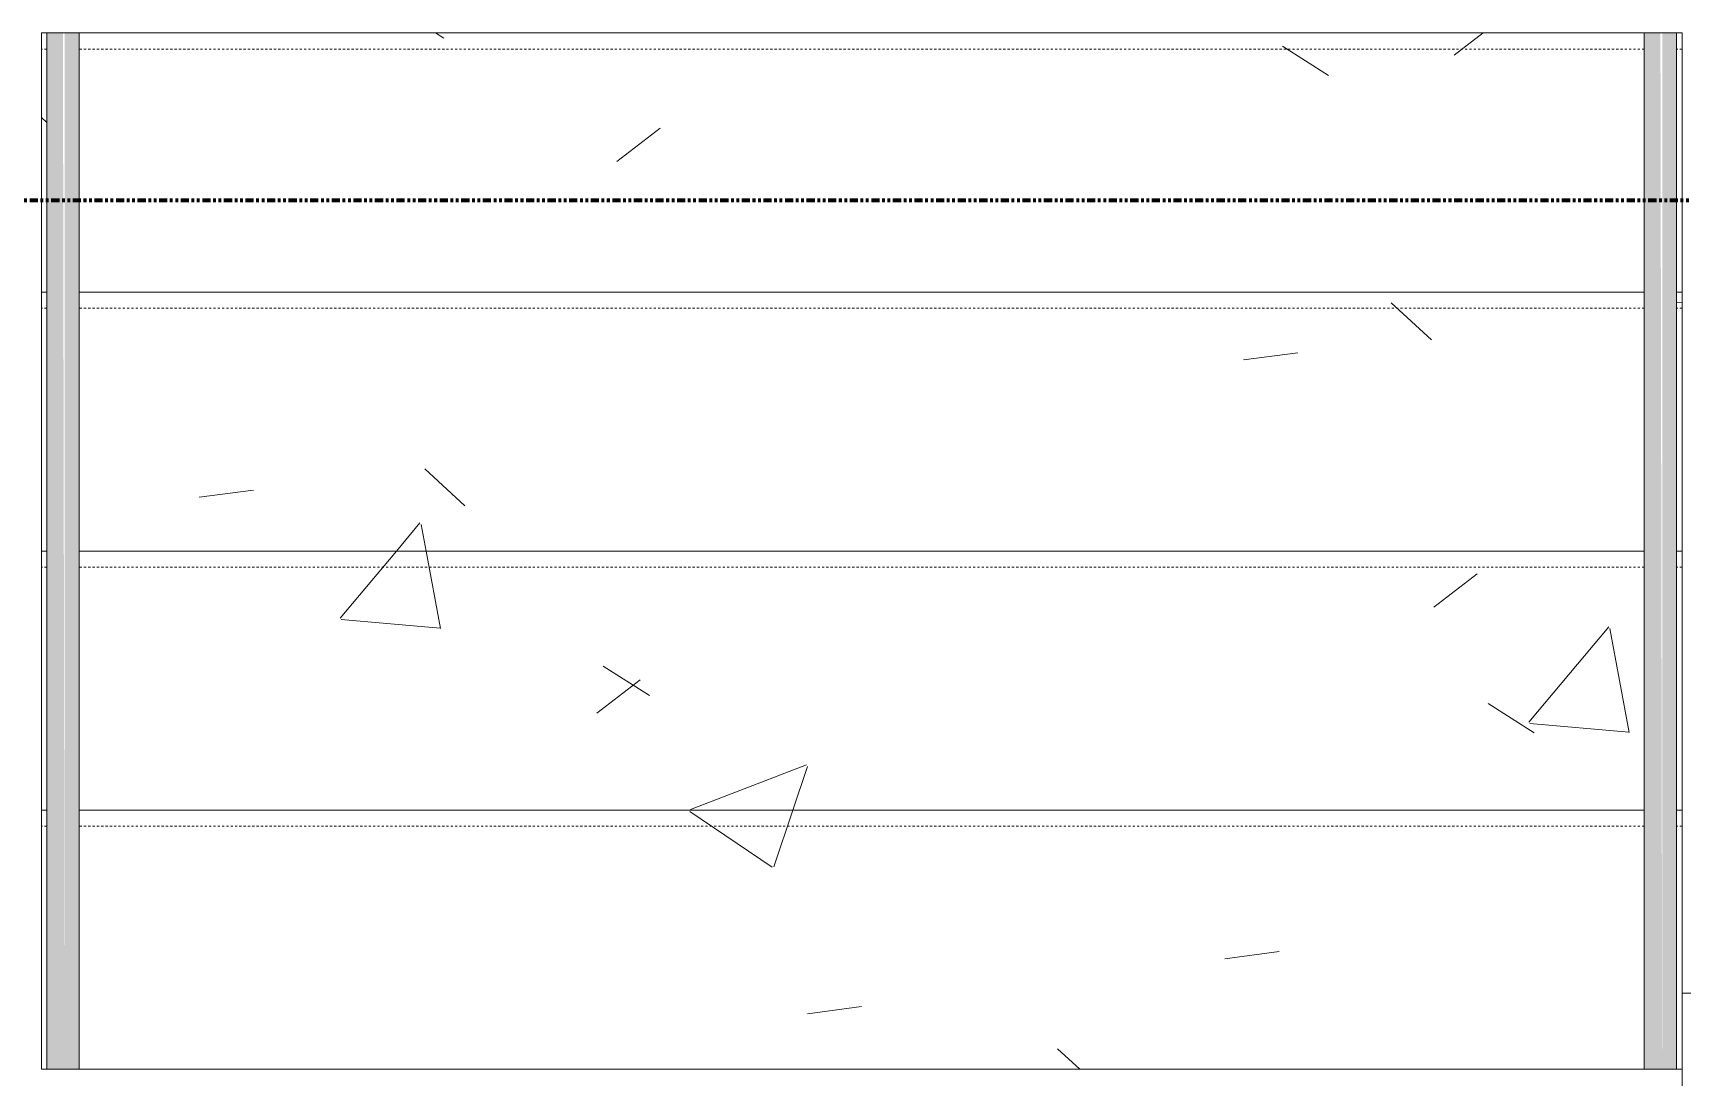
# Model space of a CAD drawing. Header units: inches. Extents: x -4501 to -113, y 9396 to 12816.
# Drawn here: x -2637.5 to -2561.1, y 12144 to 12192.3 of the extents above; entities that cross this region are included whole.
import ezdxf

# ---------------------------------------------------------------- set-up
doc = ezdxf.new("R2010")
doc.units = ezdxf.units.IN
doc.header["$MEASUREMENT"] = 0
doc.linetypes.add('Double Dash 3_8_', pattern=[1, 0.375, -0.125, 0.125, -0.125, 0.125, -0.125])
doc.linetypes.add('Overhead 1_16_', pattern=[0.101562, 0.0625, -0.039062])
for name, color, linetype, lineweight in [('A-FLOR', 192, 'Continuous', 9), ('A-FLOR-HRAL', 11, 'Continuous', 9), ('C-PROP-LINE', 91, 'Double Dash 3_8_', 70), ('S-STRS', 31, 'Continuous', 9), ('S-STRS-6', 31, 'Overhead 1_16_', 9)]:
    doc.layers.add(name, color=color, linetype=linetype, lineweight=lineweight)
pattern_1 = [(50, (0, 0), (55.0854, -4.81984), [5.76, -63.36]), (355, (0, 0), (-10.6557, 57.76853), [4.608, -50.688]), (100.451, (4.59, -0.4), (44.42947, 52.94866), [4.895, -53.848]), (46.184, (0, 15.36), (81.96444, -12.71212), [8.64, -95.04]), (96.636, (6.83, 14.3), (71.7815, 74.8124), [7.343, -80.772]), (351.184, (0, 15.36), (71.78195, 74.81243), [6.912, -76.032]), (21, (7.68, 11.52), (45.84207, -30.92146), [5.76, -63.36]), (326, (7.68, 11.52), (18.68706, 55.69148), [4.608, -50.688]), (71.451, (11.5, 8.943), (64.5289, 24.7701), [4.895, -53.848]), (37.5, (0, 0), (0.933895, 25.566816), [2.534, -47.539, 2.534, -48.922, -50.88]), (37.5, (0, 0), (0.933895, 25.566816), [-101.53, 2.534, -48.346]), (7.5, (0, 0), (20.20404, 30.2913), [2.534, -26.803, 2.534, -46.387, -19.392]), (7.5, (0, 0), (20.20404, 30.2913), [-78.259, 2.534, -16.858]), (327.5, (-17.126, 0), (40.997785, -1.732403), [2.534, -16.666, 2.534, -57.37, -79.488]), (327.5, (-17.126, 0), (40.997785, -1.732403), [-79.104, 2.534, -76.954]), (317.5, (-24.806, 0), (44.78888, 7.68784), [2.534, -22.426, 2.534, -37.248, -56.448]), (317.5, (-24.806, 0), (44.78888, 7.68784), [-64.742, 2.534, -53.914])]

# ---------------------------------------------------------------- blocks, each defined once
blk = doc.blocks.new('Top Rail Type - Top Rail_Internal_-1774444-FLOOR PLAN - 1ST FLOOR')
at = {"layer": 'A-FLOR-HRAL'}
blk.add_hatch(color=256, dxfattribs=at).paths.add_polyline_path([(-2636.228, 12144.339), (-2636.065, 12144.339), (-2636.147, 12192.339), (-2636.228, 12192.339), (-2636.228, 12156.339)], flags=0)
for p, q in [((-2636.897, 12192.339), (-2636.897, 12144.339)), ((-2635.397, 12144.339), (-2635.397, 12192.339))]:
    blk.add_line(p, q, dxfattribs=at)
blk = doc.blocks.new('Top Rail Type - Top Rail_Internal_-V118-FLOOR PLAN - 1ST FLOOR')
at = {"layer": 'A-FLOR-HRAL'}
h = blk.add_hatch(color=256, dxfattribs=at)
h.paths.add_polyline_path([(-2635.397, 12144.339), (-2635.397, 12192.339), (-2636.065, 12192.339), (-2636.065, 12144.339)], flags=0)
h.paths.add_polyline_path([(-2636.897, 12144.339), (-2636.228, 12144.339), (-2636.228, 12192.339), (-2636.897, 12192.339), (-2636.897, 12156.339)], flags=0)
for p, q in [((-2635.397, 12192.339), (-2636.897, 12192.339)), ((-2636.897, 12192.339), (-2636.897, 12144.339)), ((-2635.397, 12192.339), (-2635.397, 12144.339)), ((-2635.397, 12144.339), (-2636.897, 12144.339))]:
    blk.add_line(p, q, dxfattribs=at)
blk = doc.blocks.new('Top Rail Type - Top Rail_Internal_-1774455-FLOOR PLAN - 1ST FLOOR')
at = {"layer": 'A-FLOR-HRAL'}
blk.add_hatch(color=256, dxfattribs=at).paths.add_polyline_path([(-2562.124, 12144.339), (-2562.042, 12144.339), (-2562.124, 12192.339), (-2562.205, 12192.339), (-2562.205, 12144.339)], flags=0)
for p, q in [((-2562.874, 12192.339), (-2562.874, 12144.339)), ((-2561.374, 12144.339), (-2561.374, 12192.339))]:
    blk.add_line(p, q, dxfattribs=at)
blk = doc.blocks.new('Top Rail Type - Top Rail_Internal_-V119-FLOOR PLAN - 1ST FLOOR')
at = {"layer": 'A-FLOR-HRAL'}
h = blk.add_hatch(color=256, dxfattribs=at)
h.paths.add_polyline_path([(-2562.205, 12144.339), (-2562.205, 12192.339), (-2562.874, 12192.339), (-2562.874, 12144.339)], flags=0)
h.paths.add_polyline_path([(-2561.374, 12144.339), (-2561.374, 12192.339), (-2562.042, 12192.339), (-2562.042, 12144.339)], flags=0)
for p, q in [((-2561.374, 12192.339), (-2562.874, 12192.339)), ((-2562.874, 12192.339), (-2562.874, 12144.339)), ((-2561.374, 12192.339), (-2561.374, 12144.339)), ((-2561.374, 12144.339), (-2562.874, 12144.339))]:
    blk.add_line(p, q, dxfattribs=at)
blk = doc.blocks.new('Family - ___-1749192-FLOOR PLAN - 1ST FLOOR')
at = {"layer": 'C-PROP-LINE'}
blk.add_line((-3930.688, 12184.589), (-697.715, 12184.589), dxfattribs=at)

msp = doc.modelspace()

# ---------------------------------------------------------------- hatches: boundary and pattern name
at = {"layer": 'S-STRS'}
h = msp.add_hatch(dxfattribs=at)
h.set_pattern_fill('FP_7', color=256, style=0, pattern_type=2)
h.set_pattern_definition(pattern_1)
h.paths.add_polyline_path([(-2562.8737, 12180.3394), (-2562.8737, 12192.3394), (-2635.3969, 12192.3394), (-2635.3969, 12180.3394), (-2565.541, 12180.3394)], flags=0)
h.paths.add_polyline_path([(-2636.8969, 12180.3394), (-2636.8969, 12192.3394), (-2637.1469, 12192.3394), (-2637.1469, 12180.3394)], flags=0)
h.paths.add_polyline_path([(-2561.3737, 12180.3394), (-2561.1237, 12180.3394), (-2561.1237, 12192.3394), (-2561.3737, 12192.3394), (-2561.3737, 12191.7744)], flags=0)
h = msp.add_hatch(dxfattribs=at)
h.set_pattern_fill('FP_8', color=256, style=0, pattern_type=2)
h.set_pattern_definition(pattern_1)
h.paths.add_polyline_path([(-2612.7822, 12168.3394), (-2562.8737, 12168.3394), (-2562.8737, 12180.3394), (-2635.3969, 12180.3394), (-2635.3969, 12168.3394), (-2623.5278, 12168.3394)], flags=0)
h.paths.add_polyline_path([(-2637.1469, 12168.3394), (-2636.8969, 12168.3394), (-2636.8969, 12180.3394), (-2637.1469, 12180.3394)], flags=0)
h.paths.add_polyline_path([(-2561.1237, 12168.3394), (-2561.1237, 12180.3394), (-2561.3737, 12180.3394), (-2561.3737, 12168.3394)], flags=0)
h = msp.add_hatch(dxfattribs=at)
h.set_pattern_fill('FP_7', color=256, style=0, pattern_type=2)
h.set_pattern_definition(pattern_1)
h.paths.add_polyline_path([(-2562.8737, 12156.3394), (-2562.8737, 12168.3394), (-2635.3969, 12168.3394), (-2635.3969, 12156.3394), (-2567.8944, 12156.3394)], flags=0)
h.paths.add_polyline_path([(-2636.8969, 12156.3394), (-2636.8969, 12168.3394), (-2637.1469, 12168.3394), (-2637.1469, 12156.3394)], flags=0)
h.paths.add_polyline_path([(-2561.1237, 12156.3394), (-2561.1237, 12168.3394), (-2561.3737, 12168.3394), (-2561.3737, 12156.3394)], flags=0)
h = msp.add_hatch(dxfattribs=at)
h.set_pattern_fill('FP_7', color=256, style=0, pattern_type=2)
h.set_pattern_definition(pattern_1)
h.paths.add_polyline_path([(-2608.7847, 12144.3394), (-2562.8737, 12144.3394), (-2562.8737, 12156.3394), (-2635.3969, 12156.3394), (-2635.3969, 12144.3394), (-2612.7822, 12144.3394)], flags=0)
h.paths.add_polyline_path([(-2636.8969, 12144.3394), (-2636.8969, 12156.3394), (-2637.1469, 12156.3394), (-2637.1469, 12144.3394)], flags=0)
h.paths.add_polyline_path([(-2561.1237, 12144.3394), (-2561.1237, 12156.3394), (-2561.3737, 12156.3394), (-2561.3737, 12144.3394)], flags=0)

# ---------------------------------------------------------------- linework, layer by layer
at = {"layer": 'A-FLOR'}
for p, q in [((-2253.9237, 12147.8519), (-2561.1237, 12147.8519)), ((-2561.1237, 12147.8519), (-2561.1237, 12088.5894))]:
    msp.add_line(p, q, dxfattribs=at)
at = {"layer": 'S-STRS'}
for p, q in [((-2636.8969, 12192.3394), (-2637.1469, 12192.3394)), ((-2637.1469, 12192.3394), (-2637.1469, 12180.3394)), ((-2562.8737, 12192.3394), (-2635.3969, 12192.3394)), ((-2561.1237, 12192.3394), (-2561.3737, 12192.3394)), ((-2561.1237, 12192.3394), (-2561.1237, 12180.3394)), ((-2637.1469, 12180.3394), (-2637.1469, 12168.3394)), ((-2636.8969, 12180.3394), (-2637.1469, 12180.3394)), ((-2562.8737, 12180.3394), (-2635.3969, 12180.3394)), ((-2561.1237, 12180.3394), (-2561.3737, 12180.3394)), ((-2561.1237, 12180.3394), (-2561.1237, 12168.3394)), ((-2637.1469, 12168.3394), (-2637.1469, 12156.3394)), ((-2636.8969, 12168.3394), (-2637.1469, 12168.3394)), ((-2562.8737, 12168.3394), (-2635.3969, 12168.3394)), ((-2561.1237, 12168.3394), (-2561.3737, 12168.3394)), ((-2561.1237, 12168.3394), (-2561.1237, 12156.3394)), ((-2637.1469, 12156.3394), (-2637.1469, 12144.3394)), ((-2636.8969, 12156.3394), (-2637.1469, 12156.3394)), ((-2562.8737, 12156.3394), (-2635.3969, 12156.3394)), ((-2561.1237, 12156.3394), (-2561.3737, 12156.3394)), ((-2561.1237, 12156.3394), (-2561.1237, 12147.8519)), ((-2636.8969, 12144.3394), (-2637.1469, 12144.3394)), ((-2562.8737, 12144.3394), (-2635.3969, 12144.3394)), ((-2561.1237, 12144.3394), (-2561.3737, 12144.3394))]:
    msp.add_line(p, q, dxfattribs=at)
at = {"layer": 'S-STRS-6'}
for p, q in [((-2636.8969, 12191.5894), (-2637.1469, 12191.5894)), ((-2562.8737, 12191.5894), (-2635.3969, 12191.5894)), ((-2561.1237, 12191.5894), (-2561.3737, 12191.5894)), ((-2636.8969, 12179.5894), (-2637.1469, 12179.5894)), ((-2562.8737, 12179.5894), (-2635.3969, 12179.5894)), ((-2561.1237, 12179.5894), (-2561.3737, 12179.5894)), ((-2636.8969, 12167.5894), (-2637.1469, 12167.5894)), ((-2562.8737, 12167.5894), (-2635.3969, 12167.5894)), ((-2561.1237, 12167.5894), (-2561.3737, 12167.5894)), ((-2636.8969, 12155.5894), (-2637.1469, 12155.5894)), ((-2562.8737, 12155.5894), (-2635.3969, 12155.5894)), ((-2561.1237, 12155.5894), (-2561.3737, 12155.5894))]:
    msp.add_line(p, q, dxfattribs=at)

# ---------------------------------------------------------------- block references
at = {"layer": 'A-FLOR-HRAL'}
for name in ['Top Rail Type - Top Rail_Internal_-1774444-FLOOR PLAN - 1ST FLOOR', 'Top Rail Type - Top Rail_Internal_-V118-FLOOR PLAN - 1ST FLOOR', 'Top Rail Type - Top Rail_Internal_-1774455-FLOOR PLAN - 1ST FLOOR', 'Top Rail Type - Top Rail_Internal_-V119-FLOOR PLAN - 1ST FLOOR']:
    msp.add_blockref(name, (0, 0), dxfattribs=at)
at = {"layer": 'C-PROP-LINE'}
msp.add_blockref('Family - ___-1749192-FLOOR PLAN - 1ST FLOOR', (0, 0), dxfattribs=at)

doc.saveas('drawing.dxf')
